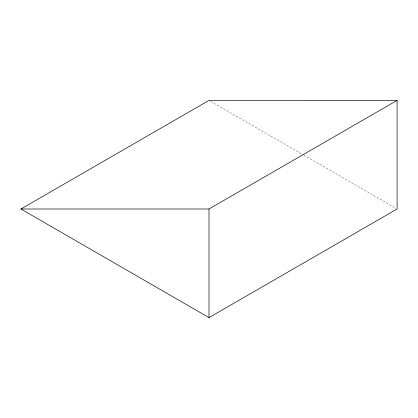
<?xml version="1.0" encoding="UTF-8"?>
<svg xmlns="http://www.w3.org/2000/svg" width="418" height="418" viewBox="0 0 418 418"><rect width="100%" height="100%" fill="white"/><g stroke="black" fill="none" stroke-linecap="round" stroke-linejoin="round"><path stroke-width="0.31" stroke-dasharray="2.09 1.57" d="M210.693 101.381L303.332 154.864M303.896 155.193L395.971 208.347"/><path stroke-width="0.63" d="M20.9 209L209 100.404L397.1 100.398L397.1 209L209 317.602L20.9 209L209 209L397.1 100.398M209 209L209 317.602"/></g></svg>
